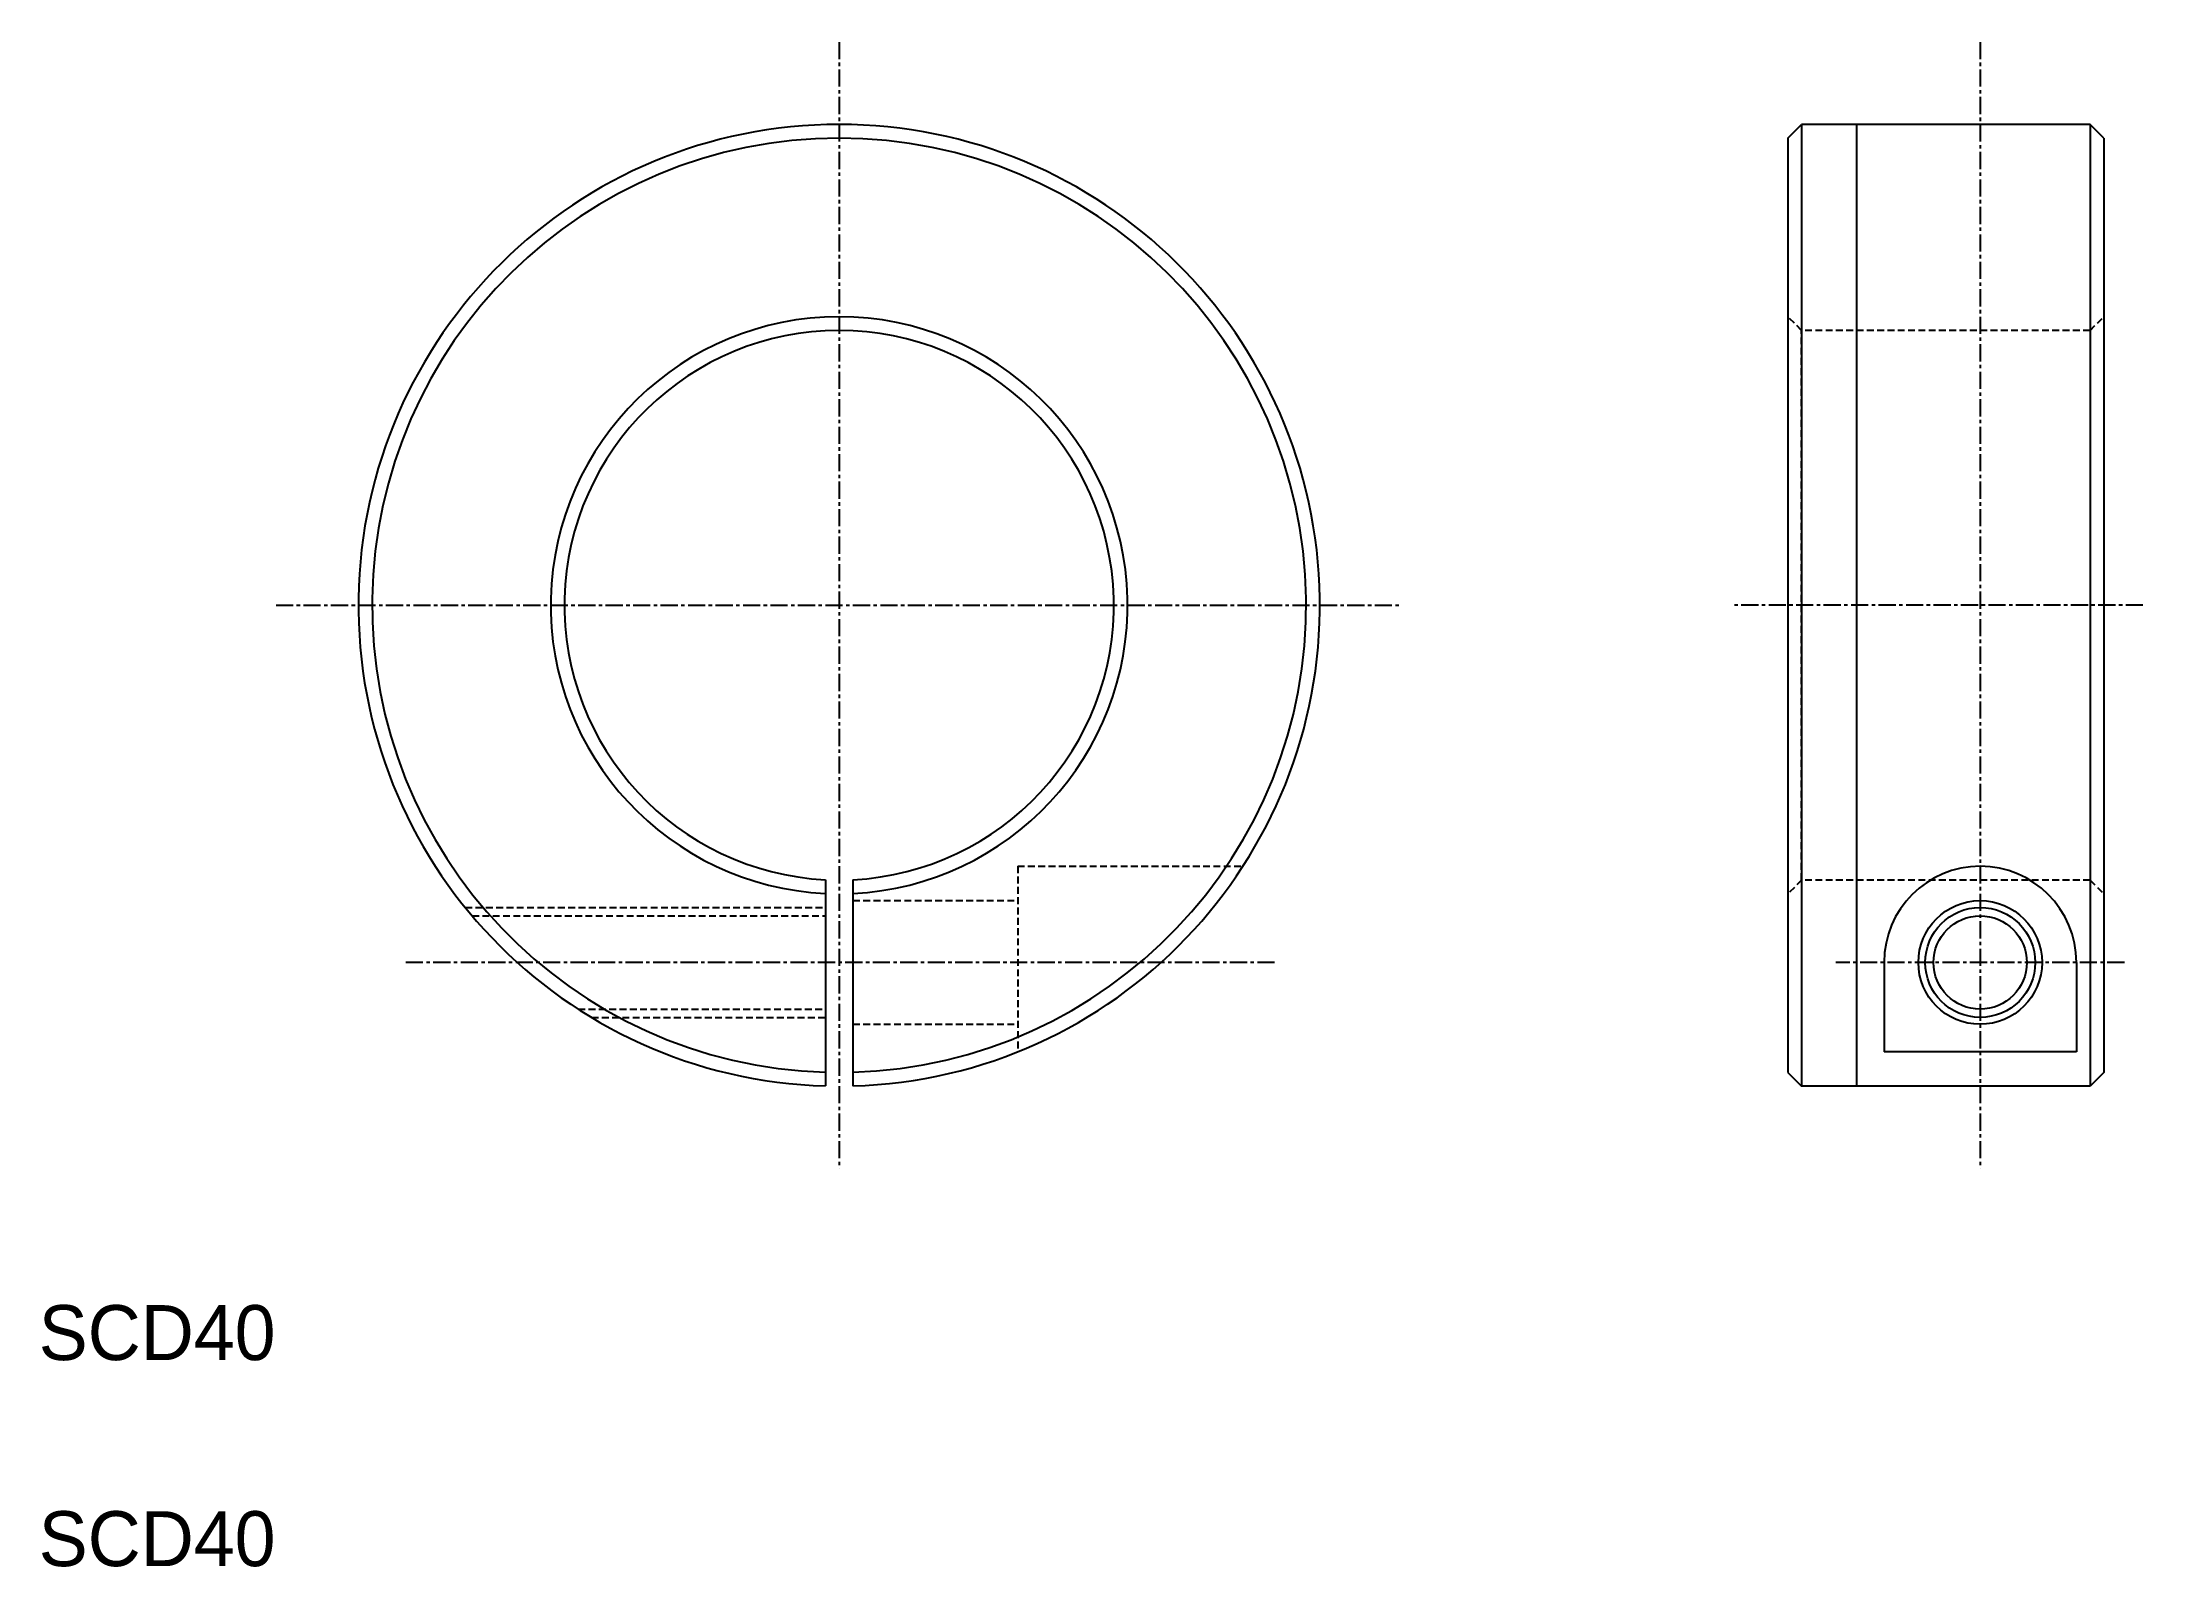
# Model space of a CAD drawing. Extents: x 46 to 199, y 66 to 177.
import ezdxf

# ---------------------------------------------------------------- set-up
doc = ezdxf.new("R2010")
doc.units = 0
doc.linetypes.add('CENTER', pattern=[2, 1.25, -0.25, 0.25, -0.25])
doc.linetypes.add('DASHED', pattern=[0.75, 0.5, -0.25])
doc.layers.get('0').update_dxf_attribs({"linetype": 'CONTINUOUS'})
doc.layers.add('CENTER', color=1, linetype='CENTER')

msp = doc.modelspace()

# ---------------------------------------------------------------- linework, layer by layer
at = {"color": 7, "linetype": 'CONTINUOUS'}
for p, q in [((173.24, 169.61), (174.24, 170.61)), ((178.24, 170.61), (174.24, 170.61)), ((174.24, 170.61), (174.24, 100.61)), ((178.24, 170.61), (178.24, 100.61)), ((195.24, 170.61), (178.24, 170.61)), ((195.24, 170.61), (195.24, 100.61)), ((196.24, 169.61), (195.24, 170.61)), ((173.24, 169.61), (173.24, 101.61)), ((196.24, 169.61), (196.24, 101.61)), ((103.16, 115.63), (103.16, 100.62)), ((105.16, 115.63), (105.16, 100.62)), ((180.24, 109.61), (180.24, 103.11)), ((194.24, 109.61), (194.24, 103.11)), ((194.24, 103.11), (180.24, 103.11)), ((173.24, 101.61), (174.24, 100.61)), ((196.24, 101.61), (195.24, 100.61)), ((178.24, 100.61), (174.24, 100.61)), ((195.24, 100.61), (178.24, 100.61))]:
    msp.add_line(p, q, dxfattribs=at)
at = {"color": 3, "linetype": 'DASHED'}
for p, q in [((174.24, 155.61), (173.24, 156.61)), ((195.24, 155.61), (196.24, 156.61)), ((195.24, 155.61), (174.24, 155.61)), ((174.24, 115.61), (174.24, 155.61)), ((195.24, 155.61), (195.24, 115.61)), ((117.16, 116.61), (133.55, 116.61)), ((117.16, 116.61), (117.16, 103.11)), ((174.24, 115.61), (173.24, 114.61)), ((195.24, 115.61), (174.24, 115.61)), ((195.24, 115.61), (196.24, 114.61)), ((76.94, 113.61), (103.16, 113.61)), ((105.16, 114.11), (117.16, 114.11)), ((77.44, 113.01), (103.16, 113.01)), ((85.17, 106.21), (103.16, 106.21)), ((86.13, 105.61), (103.16, 105.61)), ((105.16, 105.11), (117.16, 105.11))]:
    msp.add_line(p, q, dxfattribs=at)
at = {"color": 7, "linetype": 'CONTINUOUS'}
for radius in [4.5, 3.4]:
    msp.add_circle((187.24, 109.61), radius, dxfattribs=at)
at = {"color": 3, "linetype": 'CONTINUOUS'}
msp.add_circle((187.24, 109.61), 4, dxfattribs=at)
at = {"color": 7, "linetype": 'CONTINUOUS'}
for centre, radius, start, end in [((104.16, 135.61), 35, 271.6372, 268.3628), ((104.16, 135.61), 34, 271.6854, 268.3146), ((104.16, 135.61), 21, 272.7294, 267.2706), ((104.16, 135.61), 20, 272.866, 267.134), ((187.24, 109.61), 7, 360, 180)]:
    msp.add_arc(centre, radius, start, end, dxfattribs=at)
at = {"layer": 'CENTER', "color": 1, "linetype": 'CENTER'}
for p, q in [((104.16, 176.61), (104.16, 94.61)), ((187.24, 176.61), (187.24, 94.61)), ((63.16, 135.61), (145.16, 135.61)), ((199.09, 135.61), (169.09, 135.61)), ((135.86, 109.61), (72.46, 109.61)), ((197.74, 109.61), (176.74, 109.61))]:
    msp.add_line(p, q, dxfattribs=at)

# ---------------------------------------------------------------- texts
at = {"color": 7, "linetype": 'CONTINUOUS'}
for p in [(45.88, 80.67), (45.88, 65.67)]:
    msp.add_text('SCD40', height=4, dxfattribs=at).set_placement(p)

doc.saveas('drawing.dxf')
